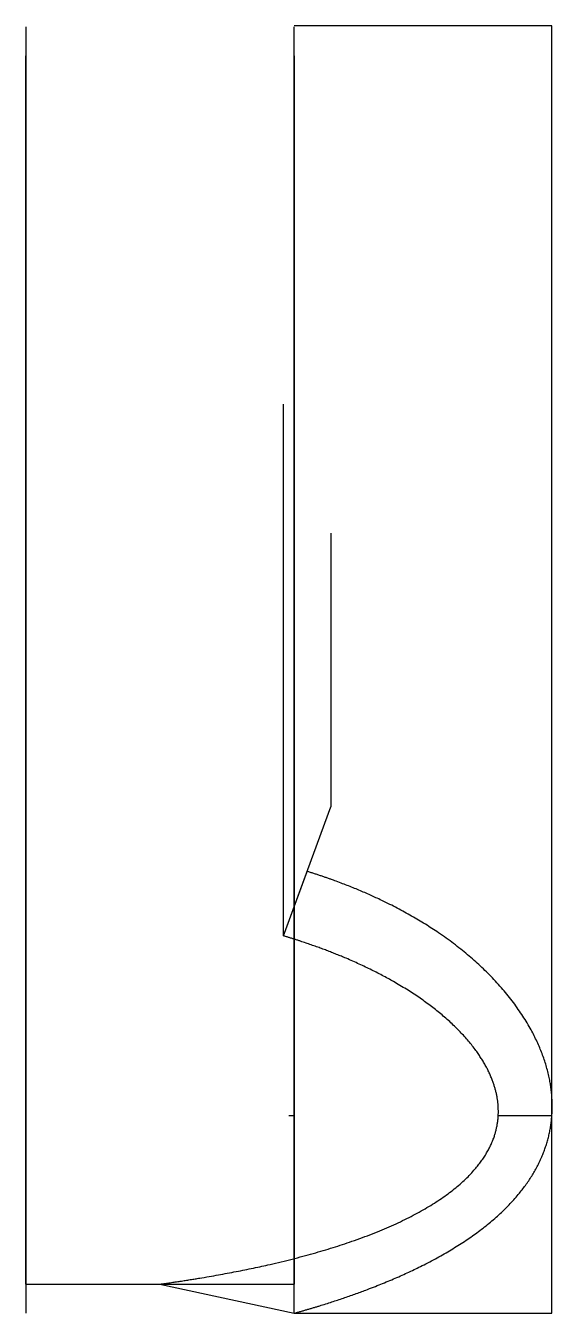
# Model space of a CAD drawing. Header units: millimetres. Extents: x 35 to 84, y -60 to 60.
import ezdxf

# ---------------------------------------------------------------- set-up
doc = ezdxf.new("R2010")
doc.units = ezdxf.units.MM
doc.layers.get('0').update_dxf_attribs({"linetype": 'CONTINUOUS'})

msp = doc.modelspace()

# ---------------------------------------------------------------- linework, layer by layer
for p, q in [((84, 60), (60, 60)), ((84, -59.9), (84, 60)), ((35, 59.9), (35, -59.9)), ((60, -59.9), (60, 59.9)), ((60, -59.9), (60, 59.9)), ((35, -57.19), (35, 57.19)), ((60, 57.19), (60, -57.19)), ((59, -24.75), (59, 24.75)), ((59, -24.75), (59, 24.75)), ((63.4, 12.75), (63.4, -12.75)), ((59, -24.75), (63.4, -12.75)), ((59, -24.75), (61.2, -18.75)), ((59.5, -41.49), (60, -41.49)), ((79, -41.49), (84, -41.49)), ((35, -57.19), (60, -57.19)), ((47.5, -57.19), (60, -59.9)), ((60, -59.9), (84, -59.9))]:
    msp.add_line(p, q)
for points in [[(60, -59.9), (61.78, -59.4), (65.2, -58.36), (69.86, -56.64), (75.16, -54.04), (80.13, -50.27), (83.31, -45.97), (84.53, -41.2), (83.71, -36.09), (80.91, -30.93), (76.23, -26.06), (71.07, -22.67), (66.43, -20.54), (63, -19.31), (61.2, -18.75)], [(47.5, -57.19), (49.74, -56.88), (54.03, -56.2), (59.89, -55.01), (66.56, -53.09), (72.92, -50.16), (77.22, -46.76), (79.34, -42.98), (79.23, -38.93), (76.97, -34.82), (72.78, -30.9), (68.04, -28.11), (63.79, -26.31), (60.65, -25.25), (59, -24.75)]]:
    msp.add_open_spline(points, degree=5)

doc.saveas('drawing.dxf')
